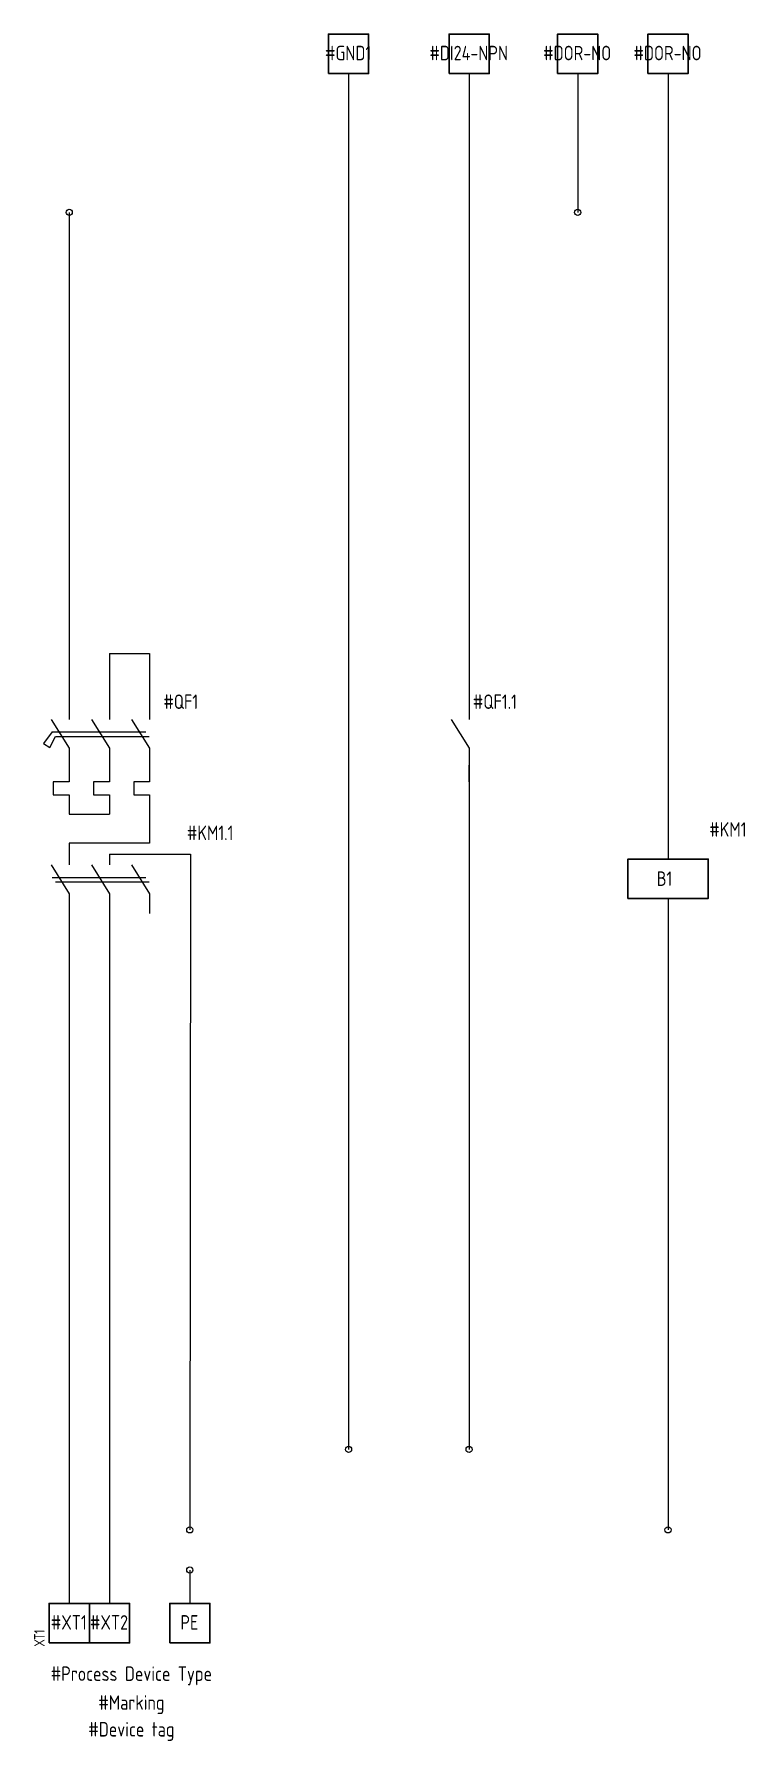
# Model space of a CAD drawing. Header units: millimetres. Extents: x 4543 to 4632, y 5956 to 6168.
import ezdxf

# ---------------------------------------------------------------- set-up
doc = ezdxf.new("R2010")
doc.units = ezdxf.units.MM
for name, color, linetype in [('Headers', 7, 'Continuous'), ('XT1', 7, 'Continuous'), ('XT7', 7, 'Continuous'), ('Кабель', 7, 'Continuous')]:
    doc.layers.add(name, color=color, linetype=linetype)
doc.layers.add('Слой1', color=7, linetype='Continuous', lineweight=30)
doc.styles.add('GOST_A', font='GOST_0.TTF')

msp = doc.modelspace()

# ---------------------------------------------------------------- hatches: boundary and pattern name
at = {"layer": 'Слой1', "lineweight": -3}
h = msp.add_hatch(dxfattribs=at)
h.set_pattern_fill('AR-SAND', color=256)
h.set_pattern_definition([(37.5, (46.01, 186.93), (-1.60003, 48.94132), [0, -38.608, 0, -43.18, 0, -41.275]), (7.5, (46.01, 186.93), (44.9523, 71.6825), [0, -20.828, 0, -34.798, 0, -13.335]), (327.5, (14.77, 186.93), (79.09924, 0.14372), [0, -12.7, 0, -45.72, 0, -59.69]), (317.5, (14.77, 186.93), (76.35565, 22.29293), [0, -6.35, 0, -29.972, 0, -34.29])])
h.paths.add_polyline_path([(4547.35, 6145.7, 1), (4548.12, 6145.7, 1)])
h = msp.add_hatch(dxfattribs=at)
h.set_pattern_fill('AR-SAND', color=256)
h.set_pattern_definition([(37.5, (109.266, 186.93), (-1.60003, 48.94132), [0, -38.608, 0, -43.18, 0, -41.275]), (7.5, (109.266, 186.93), (44.9523, 71.6825), [0, -20.828, 0, -34.798, 0, -13.335]), (327.5, (78.024, 186.93), (79.09924, 0.14372), [0, -12.7, 0, -45.72, 0, -59.69]), (317.5, (78.024, 186.93), (76.35565, 22.29293), [0, -6.35, 0, -29.972, 0, -34.29])])
h.paths.add_polyline_path([(4610.6, 6145.7, 1), (4611.37, 6145.7, 1)])
h = msp.add_hatch(dxfattribs=at)
h.set_pattern_fill('AR-SAND', color=256)
h.set_pattern_definition([(37.5, (80.76, 33.02), (-1.60003, 48.94132), [0, -38.608, 0, -43.18, 0, -41.275]), (7.5, (80.76, 33.02), (44.9523, 71.6825), [0, -20.828, 0, -34.798, 0, -13.335]), (327.5, (49.52, 33.02), (79.09924, 0.14372), [0, -12.7, 0, -45.72, 0, -59.69]), (317.5, (49.52, 33.02), (76.35565, 22.29293), [0, -6.35, 0, -29.972, 0, -34.29])])
h.paths.add_polyline_path([(4582.1, 5991.79, 1), (4582.87, 5991.79, 1)])
h = msp.add_hatch(dxfattribs=at)
h.set_pattern_fill('AR-SAND', color=256)
h.set_pattern_definition([(37.5, (95.76, 33.02), (-1.60003, 48.94132), [0, -38.608, 0, -43.18, 0, -41.275]), (7.5, (95.76, 33.02), (44.9523, 71.6825), [0, -20.828, 0, -34.798, 0, -13.335]), (327.5, (64.52, 33.02), (79.09924, 0.14372), [0, -12.7, 0, -45.72, 0, -59.69]), (317.5, (64.52, 33.02), (76.35565, 22.29293), [0, -6.35, 0, -29.972, 0, -34.29])])
h.paths.add_polyline_path([(4597.1, 5991.79, 1), (4597.87, 5991.79, 1)])
h = msp.add_hatch(dxfattribs=at)
h.set_pattern_fill('AR-SAND', color=256)
h.set_pattern_definition([(37.5, (61.01, 23.02), (-1.60003, 48.94132), [0, -38.608, 0, -43.18, 0, -41.275]), (7.5, (61.01, 23.02), (44.9523, 71.6825), [0, -20.828, 0, -34.798, 0, -13.335]), (327.5, (29.77, 23.02), (79.09924, 0.14372), [0, -12.7, 0, -45.72, 0, -59.69]), (317.5, (29.77, 23.02), (76.35565, 22.29293), [0, -6.35, 0, -29.972, 0, -34.29])])
h.paths.add_polyline_path([(4562.35, 5981.79, 1), (4563.12, 5981.79, 1)])
h = msp.add_hatch(dxfattribs=at)
h.set_pattern_fill('AR-SAND', color=256)
h.set_pattern_definition([(37.5, (120.507, 23.02), (-1.60003, 48.94132), [0, -38.608, 0, -43.18, 0, -41.275]), (7.5, (120.507, 23.02), (44.9523, 71.6825), [0, -20.828, 0, -34.798, 0, -13.335]), (327.5, (89.265, 23.02), (79.09924, 0.14372), [0, -12.7, 0, -45.72, 0, -59.69]), (317.5, (89.265, 23.02), (76.35565, 22.29293), [0, -6.35, 0, -29.972, 0, -34.29])])
h.paths.add_polyline_path([(4621.84, 5981.79, 1), (4622.61, 5981.79, 1)])
h = msp.add_hatch(dxfattribs=at)
h.set_pattern_fill('AR-SAND', color=256)
h.set_pattern_definition([(37.5, (61.01, 18.02), (-1.60003, 48.94132), [0, -38.608, 0, -43.18, 0, -41.275]), (7.5, (61.01, 18.02), (44.9523, 71.6825), [0, -20.828, 0, -34.798, 0, -13.335]), (327.5, (29.77, 18.02), (79.09924, 0.14372), [0, -12.7, 0, -45.72, 0, -59.69]), (317.5, (29.77, 18.02), (76.35565, 22.29293), [0, -6.35, 0, -29.972, 0, -34.29])])
h.paths.add_polyline_path([(4562.35, 5976.79, 1), (4563.12, 5976.79, 1)])

# ---------------------------------------------------------------- linework, layer by layer
at = {"layer": 'Кабель'}
for p, q in [((4582.48, 6162.97), (4582.48, 5991.79)), ((4597.48, 6162.97), (4597.48, 6082.62)), ((4610.99, 6162.97), (4610.99, 6145.7)), ((4622.23, 6162.97), (4622.23, 6065.25)), ((4547.73, 6145.7), (4547.73, 6082.62)), ((4552.73, 6090.8), (4552.73, 6082.62)), ((4557.73, 6090.8), (4557.73, 6082.62)), ((4547.73, 6079.03), (4547.73, 6074.86)), ((4552.73, 6079.03), (4552.73, 6074.86)), ((4557.73, 6079.03), (4557.73, 6074.86)), ((4597.48, 6079.03), (4597.48, 6074.86)), ((4597.48, 6074.86), (4597.48, 5991.79)), ((4547.73, 6073.22), (4547.73, 6070.81)), ((4552.73, 6073.22), (4552.73, 6070.81)), ((4557.73, 6073.22), (4557.73, 6067.22)), ((4562.82, 6065.86), (4562.73, 5981.79)), ((4547.73, 6060.91), (4547.73, 5976.79)), ((4552.73, 6060.91), (4552.73, 5976.79)), ((4622.23, 6060.35), (4622.23, 5981.79)), ((4547.73, 5976.79), (4547.73, 5972.63)), ((4552.73, 5976.79), (4552.73, 5972.63)), ((4562.73, 5976.79), (4562.73, 5972.63))]:
    msp.add_line(p, q, dxfattribs=at)
at = {"layer": 'Слой1', "lineweight": -3}
for p, q in [((4552.73, 6090.8), (4557.73, 6090.8)), ((4545.48, 6082.62), (4547.73, 6079.03)), ((4550.48, 6082.62), (4552.73, 6079.03)), ((4555.48, 6082.62), (4557.73, 6079.03)), ((4595.23, 6082.62), (4597.48, 6079.03)), ((4545.61, 6081.08), (4544.54, 6079.62)), ((4544.54, 6079.62), (4545.32, 6079.12)), ((4545.32, 6079.12), (4546.02, 6080.51)), ((4545.61, 6081.08), (4557.25, 6081.08)), ((4546.02, 6080.51), (4557.66, 6080.51)), ((4597.48, 6074.86), (4597.48, 6076.94)), ((4547.73, 6074.86), (4545.75, 6074.86)), ((4545.75, 6074.86), (4545.75, 6073.22)), ((4552.73, 6074.86), (4550.75, 6074.86)), ((4550.75, 6074.86), (4550.75, 6073.22)), ((4557.73, 6074.86), (4555.75, 6074.86)), ((4555.75, 6074.86), (4555.75, 6073.22)), ((4545.75, 6073.22), (4547.73, 6073.22)), ((4550.75, 6073.22), (4552.73, 6073.22)), ((4555.75, 6073.22), (4557.73, 6073.22)), ((4547.73, 6070.81), (4552.73, 6070.81)), ((4557.73, 6067.22), (4547.73, 6067.22)), ((4547.73, 6067.22), (4547.73, 6064.51)), ((4545.48, 6064.51), (4547.73, 6060.91)), ((4550.48, 6064.51), (4552.73, 6060.91)), ((4552.73, 6065.86), (4552.73, 6064.51)), ((4552.73, 6065.86), (4562.82, 6065.86)), ((4555.48, 6064.51), (4557.73, 6060.91)), ((4545.61, 6062.96), (4557.25, 6062.96)), ((4546.02, 6062.39), (4557.66, 6062.39)), ((4557.73, 6060.91), (4557.73, 6058.47))]:
    msp.add_line(p, q, dxfattribs=at)
at = {"layer": 'Слой1', "color": 7, "lineweight": 30}
for points in [[(4579.98, 6162.97), (4584.98, 6162.97), (4584.98, 6167.87), (4579.98, 6167.87)], [(4594.98, 6162.97), (4599.98, 6162.97), (4599.98, 6167.87), (4594.98, 6167.87)], [(4608.49, 6162.97), (4613.49, 6162.97), (4613.49, 6167.87), (4608.49, 6167.87)], [(4619.73, 6162.97), (4624.73, 6162.97), (4624.73, 6167.87), (4619.73, 6167.87)], [(4617.23, 6060.35), (4627.23, 6060.35), (4627.23, 6065.25), (4617.23, 6065.25)], [(4545.23, 5967.73), (4550.23, 5967.73), (4550.23, 5972.63), (4545.23, 5972.63)], [(4550.23, 5967.73), (4555.23, 5967.73), (4555.23, 5972.63), (4550.23, 5972.63)], [(4560.23, 5967.73), (4565.23, 5967.73), (4565.23, 5972.63), (4560.23, 5972.63)]]:
    msp.add_lwpolyline(points, close=True, dxfattribs=at)
at = {"layer": 'Слой1', "lineweight": -3}
for centre in [(4547.73, 6145.7), (4610.99, 6145.7), (4582.48, 5991.79), (4597.48, 5991.79), (4562.73, 5981.79), (4622.23, 5981.79), (4562.73, 5976.79)]:
    msp.add_circle(centre, 0.384, dxfattribs=at)

# ---------------------------------------------------------------- texts
at = {"layer": 'Headers', "lineweight": -3, "char_height": 1.8, "attachment_point": 1, "style": 'GOST_A'}
for s, insert in [('\\pxqc;#Process Device Type', (4544.4, 5964.8)), ('\\pxqc;#Marking', (4544.4, 5961.21)), ('\\pxqc;#Device tag', (4544.4, 5957.88))]:
    msp.add_mtext_dynamic_manual_height_columns(s, width=22.1167, gutter_width=15, heights=[7.1], dxfattribs=dict(at, insert=insert))
at = {"layer": 'XT1', "lineweight": -3, "char_height": 1.8, "attachment_point": 1, "style": 'GOST_A'}
for s, insert in [('\\pxqc;#GND1', (4580.61, 6166.42)), ('\\pxqc;#DI24-NPN', (4595.61, 6166.42)), ('\\pxqc;#DOR-NO', (4609.11, 6166.42)), ('\\pxqc;#DOR-NO', (4620.35, 6166.42))]:
    msp.add_mtext_dynamic_manual_height_columns(s, width=3.6299, gutter_width=15, heights=[1.76], dxfattribs=dict(at, insert=insert))
at = {"layer": 'XT7', "lineweight": -3, "char_height": 1.8, "attachment_point": 1, "style": 'GOST_A'}
for s, insert in [('\\pxqc;#XT1', (4545.86, 5971.18)), ('\\pxqc;#XT2', (4550.86, 5971.18))]:
    msp.add_mtext_dynamic_manual_height_columns(s, width=3.6299, gutter_width=15, heights=[1.76], dxfattribs=dict(at, insert=insert))
at = {"layer": 'Слой1', "lineweight": -3, "char_height": 1.8, "attachment_point": 1, "style": 'GOST_A'}
for s, insert in [('\\pxqc;#QF1', (4559.79, 6085.72)), ('\\pxqc;#QF1.1', (4598.87, 6085.72)), ('\\pxqc;#KM1.1', (4563.45, 6069.4)), ('\\pxqc;#KM1', (4627.86, 6069.83)), ('В1', (4620.81, 6063.71)), ('\\pxqc;РЕ', (4560.86, 5971.18))]:
    msp.add_mtext_dynamic_manual_height_columns(s, width=3.6299, gutter_width=15, heights=[1.76], dxfattribs=dict(at, insert=insert))
at = {"layer": 'Слой1', "lineweight": -3, "insert": (4543.37, 5967.32), "char_height": 1.3, "attachment_point": 1, "rotation": 90, "style": 'GOST_A'}
msp.add_mtext_dynamic_manual_height_columns('ХТ1', width=3.6299, gutter_width=15, heights=[1.76], dxfattribs=at)

doc.saveas('drawing.dxf')
